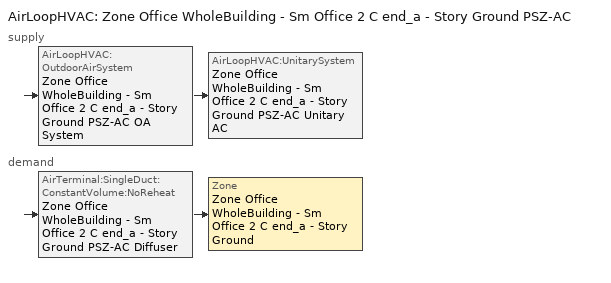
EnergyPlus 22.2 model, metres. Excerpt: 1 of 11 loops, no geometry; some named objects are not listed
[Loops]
AirLoopHVAC 'Zone Office WholeBuilding - Sm Office 2 C end_a - Story Ground PSZ-AC'
 supply: AirLoopHVAC:OutdoorAirSystem 'Zone Office WholeBuilding - Sm Office 2 C end_a - Story Ground PSZ-AC OA System' > AirLoopHVAC:UnitarySystem 'Zone Office WholeBuilding - Sm Office 2 C end_a - Story Ground PSZ-AC Unitary AC'
 demand: AirTerminal:SingleDuct:ConstantVolume:NoReheat 'Zone Office WholeBuilding - Sm Office 2 C end_a - Story Ground PSZ-AC Diffuser' > Zone 'Zone Office WholeBuilding - Sm Office 2 C end_a - Story Ground'
[ZoneControl:Thermostat]
Zone Office WholeBuilding - Sm Office 2 C end_a - Story Ground Thermostat: Zone or ZoneList=Zone Office WholeBuilding - Sm Office 2 C end_a - Story Ground; Control Type Schedule=Zone Office WholeBuilding - Sm Office 2 C end_a - Story Ground Thermostat Schedule; Control 1=Office WholeBuilding - Sm Office 2 - 90.1-2004 Thermostat 7; Temperature Difference Between Cutout And Setpoint {deltaC}=0
[ThermostatSetpoint:DualSetpoint]
Office WholeBuilding - Sm Office 2 - 90.1-2004 Thermostat 7: Heating Setpoint Temperature Schedule=OfficeSmall HTGSETP_SCH_NO_OPTIMUM; Cooling Setpoint Temperature Schedule=OfficeSmall CLGSETP_SCH_NO_OPTIMUM
[AirTerminal:SingleDuct:ConstantVolume:NoReheat]
Zone Office WholeBuilding - Sm Office 2 C end_a - Story Ground PSZ-AC Diffuser: Availability Schedule=Always On Discrete; Maximum Air Flow Rate {m3/s}=AutoSize
[Zone equipment]
Zone Office WholeBuilding - Sm Office 2 C end_a - Story Ground: Zone Office WholeBuilding - Sm Office 2 C end_a - Story Ground PSZ-AC Diffuser
[Sizing:Zone]
Zone Office WholeBuilding - Sm Office 2 C end_a - Story Ground: Zone Cooling Design Supply Air Temperature Input Method=SupplyAirTemperature; Zone Cooling Design Supply Air Temperature {C}=12.7778; Zone Cooling Design Supply Air Temperature Difference {deltaC}=11.11; Zone Heating Design Supply Air Temperature Input Method=SupplyAirTemperature; Zone Heating Design Supply Air Temperature {C}=50; Zone Heating Design Supply Air Temperature Difference {deltaC}=11.11; Zone Cooling Design Supply Air Humidity Ratio {kgWater/kgDryAir}=0.0085; Zone Heating Design Supply Air Humidity Ratio {kgWater/kgDryAir}=0.008; Design Specification Outdoor Air Object=Zone Office WholeBuilding - Sm Office 2 C end_a - Story Ground DSOA Space List; Cooling Design Air Flow Method=DesignDay; Cooling Design Air Flow Rate {m3/s}=0; Cooling Minimum Air Flow per Zone Floor Area {m3/s-m2}=0.000762; Cooling Minimum Air Flow {m3/s}=0; Cooling Minimum Air Flow Fraction=0; Heating Design Air Flow Method=DesignDay; Heating Design Air Flow Rate {m3/s}=0; Heating Maximum Air Flow per Zone Floor Area {m3/s-m2}=0.002032; Heating Maximum Air Flow {m3/s}=0.141576; Heating Maximum Air Flow Fraction=0.3; Account for Dedicated Outdoor Air System=No; Zone Load Sizing Method=Sensible Load Only No Latent Load; Zone Latent Cooling Design Supply Air Humidity Ratio Input Method=HumidityRatioDifference; Zone Cooling Design Supply Air Humidity Ratio Difference {kgWater/kgDryAir}=0.005; Zone Latent Heating Design Supply Air Humidity Ratio Input Method=HumidityRatioDifference; Zone Humidification Design Supply Air Humidity Ratio Difference {kgWater/kgDryAir}=0.005
[Controller:MechanicalVentilation]
Controller Mechanical Ventilation 8: Availability Schedule=Always On Discrete; Demand Controlled Ventilation=No; System Outdoor Air Method=ZoneSum; Zone or ZoneList Name 1=Zone Office WholeBuilding - Sm Office 2 C end_a - Story Ground; Design Specification Outdoor Air Object Name 1=Office WholeBuilding - Sm Office 2 Ventilation
[DesignSpecification:OutdoorAir]
Office WholeBuilding - Sm Office 2 Ventilation: Outdoor Air Method=Sum; Outdoor Air Flow per Person {m3/s-person}=0; Outdoor Air Flow per Zone Floor Area {m3/s-m2}=0.000508; Outdoor Air Flow per Zone {m3/s}=0; Outdoor Air Flow Air Changes per Hour {1/hr}=0
[DesignSpecification:OutdoorAir:SpaceList]
Zone Office WholeBuilding - Sm Office 2 C end_a - Story Ground DSOA Space List: Space Name 1=Office WholeBuilding - Sm Office 2 C end_a - Story Ground; Space Design Specification Outdoor Air Object Name 1=Office WholeBuilding - Sm Office 2 Ventilation
[AirLoopHVAC]
Zone Office WholeBuilding - Sm Office 2 C end_a - Story Ground PSZ-AC: Design Supply Air Flow Rate {m3/s}=AutoSize; Design Return Air Flow Fraction of Supply Air Flow=1
[Sizing:System]
Zone Office WholeBuilding - Sm Office 2 C end_a - Story Ground PSZ-AC: Type of Load to Size On=Sensible; Design Outdoor Air Flow Rate {m3/s}=Autosize; Central Heating Maximum System Air Flow Ratio=1; Preheat Design Temperature {C}=7.22222; Preheat Design Humidity Ratio {kgWater/kgDryAir}=0.008; Precool Design Temperature {C}=12.7778; Precool Design Humidity Ratio {kgWater/kgDryAir}=0.008; Central Cooling Design Supply Air Temperature {C}=12.7778; Central Heating Design Supply Air Temperature {C}=50; Type of Zone Sum to Use=Coincident; 100% Outdoor Air in Cooling=No; 100% Outdoor Air in Heating=No; Central Cooling Design Supply Air Humidity Ratio {kgWater/kgDryAir}=0.0085; Central Heating Design Supply Air Humidity Ratio {kgWater/kgDryAir}=0.008; Cooling Supply Air Flow Rate Method=DesignDay; Cooling Supply Air Flow Rate {m3/s}=0; Cooling Supply Air Flow Rate Per Floor Area {m3/s-m2}=0.00996765; Cooling Fraction of Autosized Cooling Supply Air Flow Rate=1; Cooling Supply Air Flow Rate Per Unit Cooling Capacity {m3/s-W}=3.94755e-05; Heating Supply Air Flow Rate Method=DesignDay; Heating Supply Air Flow Rate {m3/s}=0; Heating Supply Air Flow Rate Per Floor Area {m3/s-m2}=0.00996765; Heating Fraction of Autosized Heating Supply Air Flow Rate=1; Heating Fraction of Autosized Cooling Supply Air Flow Rate=1; Heating Supply Air Flow Rate Per Unit Heating Capacity {m3/s-W}=3.15882e-05; System Outdoor Air Method=ZoneSum; Zone Maximum Outdoor Air Fraction=1; Cooling Design Capacity Method=CoolingDesignCapacity; Cooling Design Capacity {W}=Autosize; Cooling Design Capacity Per Floor Area {W/m2}=234.7; Fraction of Autosized Cooling Design Capacity=1; Heating Design Capacity Method=HeatingDesignCapacity; Heating Design Capacity {W}=Autosize; Heating Design Capacity Per Floor Area {W/m2}=157; Fraction of Autosized Heating Design Capacity=1; Central Cooling Capacity Control Method=OnOff; Occupant Diversity=Autosize
[Controller:OutdoorAir]
Zone Office WholeBuilding - Sm Office 2 C end_a - Story Ground PSZ-AC OA System Controller: Minimum Outdoor Air Flow Rate {m3/s}=Autosize; Maximum Outdoor Air Flow Rate {m3/s}=Autosize; Economizer Control Type=NoEconomizer; Economizer Control Action Type=ModulateFlow; Economizer Maximum Limit Dry-Bulb Temperature {C}=28; Economizer Maximum Limit Enthalpy {J/kg}=64000; Lockout Type=LockoutWithCompressor; Minimum Limit Type=FixedMinimum; Minimum Outdoor Air Schedule=Always On Discrete; Maximum Fraction of Outdoor Air Schedule=ZoneOfficeWholeBuildingSmOffice2CendaStoryGroundPSZACmaxOASch; Mechanical Ventilation Controller=Controller Mechanical Ventilation 8; High Humidity Control=No; Control High Indoor Humidity Based on Outdoor Humidity Ratio=Yes; Heat Recovery Bypass Control Type=BypassWhenWithinEconomizerLimits
[SetpointManager:MixedAir]
Zone Office WholeBuilding - Sm Office 2 C end_a - Story Ground PSZ-AC Mixed Air Node OS Default SPM: Control Variable=Temperature; Setpoint Node or NodeList=Zone Office WholeBuilding - Sm Office 2 C end_a - Story Ground PSZ-AC Mixed Air Node
[AirLoopHVAC:UnitarySystem]
Zone Office WholeBuilding - Sm Office 2 C end_a - Story Ground PSZ-AC Unitary AC: Control Type=Load; Controlling Zone or Thermostat Location=Zone Office WholeBuilding - Sm Office 2 C end_a - Story Ground; Dehumidification Control Type=None; Availability Schedule=Outage Availability Schedule; Supply Fan=Zone Office WholeBuilding - Sm Office 2 C end_a - Story Ground PSZ-AC Fan; Fan Placement=DrawThrough; Supply Air Fan Operating Mode Schedule=Zone Office WholeBuilding - Sm Office 2 C end_a - Story Ground PSZ-AC Occ Sch; Heating Coil=Zone Office WholeBuilding - Sm Office 2 C end_a - Story Ground PSZ-AC Gas Htg Coil 15kBtu/hr 0.8 Thermal Eff; DX Heating Coil Sizing Ratio=1; Cooling Coil=Zone Office WholeBuilding - Sm Office 2 C end_a - Story Ground PSZ-AC 1spd DX AC Clg Coil 7kBtu/hr 9.7SEER; Use DOAS DX Cooling Coil=No; Minimum Supply Air Temperature {C}=2; Latent Load Control=SensibleOnlyLoadControl; Supplemental Heating Coil=Zone Office WholeBuilding - Sm Office 2 C end_a - Story Ground PSZ-AC No Heat; Cooling Supply Air Flow Rate {m3/s}=Autosize; Heating Supply Air Flow Rate {m3/s}=Autosize; No Load Supply Air Flow Rate {m3/s}=Autosize; Maximum Supply Air Temperature {C}=80; Maximum Outdoor Dry-Bulb Temperature for Supplemental Heater Operation {C}=21; Maximum Cycling Rate {cycles/hr}=2.5; Heat Pump Time Constant {s}=60; Fraction of On-Cycle Power Use=0.01; Heat Pump Fan Delay Time {s}=60; Ancillary On-Cycle Electric Power {W}=0; Ancillary Off-Cycle Electric Power {W}=0
[Fan:OnOff]
Zone Office WholeBuilding - Sm Office 2 C end_a - Story Ground PSZ-AC Fan: Availability Schedule=Always On Discrete; Fan Total Efficiency=0.53625; Pressure Rise {Pa}=622.722; Maximum Flow Rate {m3/s}=Autosize; Motor Efficiency=0.825; Motor In Airstream Fraction=1; Fan Power Ratio Function of Speed Ratio Curve=Fan On Off Power Curve 7; Fan Efficiency Ratio Function of Speed Ratio Curve=Fan On Off Efficiency Curve 7
[Coil:Heating:Fuel]
Zone Office WholeBuilding - Sm Office 2 C end_a - Story Ground PSZ-AC Gas Htg Coil 15kBtu/hr 0.8 Thermal Eff: Availability Schedule=Always On Discrete; Fuel Type=NaturalGas; Burner Efficiency=0.8; Nominal Capacity {W}=AutoSize; Parasitic Electric Load {W}=0; Parasitic Fuel Load {W}=0
[Coil:Cooling:DX:SingleSpeed]
Zone Office WholeBuilding - Sm Office 2 C end_a - Story Ground PSZ-AC 1spd DX AC Clg Coil 7kBtu/hr 9.7SEER: Availability Schedule=Always On Discrete; Gross Rated Total Cooling Capacity {W}=Autosize; Gross Rated Sensible Heat Ratio=Autosize; Gross Rated Cooling COP {W/W}=3.14722; Rated Air Flow Rate {m3/s}=Autosize; Rated Evaporator Fan Power Per Volume Flow Rate 2017 {W/(m3/s)}=773.3; Rated Evaporator Fan Power Per Volume Flow Rate 2023 {W/(m3/s)}=934.4; Total Cooling Capacity Function of Temperature Curve=CoilClgDXQRatio_fTwbToadbSI; Total Cooling Capacity Function of Flow Fraction Curve=CoilClgDXSnglQRatio_fCFMRatio; Energy Input Ratio Function of Temperature Curve=CoilClgDXEIRRatio_fTwbToadbSI; Energy Input Ratio Function of Flow Fraction Curve=CoilClgDXSnglEIRRatio_fCFMRatio; Part Load Fraction Correlation Curve=CoilClgDXEIRRatio_fQFrac; Minimum Outdoor Dry-Bulb Temperature for Compressor Operation {C}=-25; Nominal Time for Condensate Removal to Begin {s}=0; Ratio of Initial Moisture Evaporation Rate and Steady State Latent Capacity=0; Maximum Cycling Rate {cycles/hr}=0; Latent Capacity Time Constant {s}=0; Condenser Type=AirCooled; Evaporative Condenser Effectiveness=0.9; Evaporative Condenser Air Flow Rate {m3/s}=Autosize; Evaporative Condenser Pump Rated Power Consumption {W}=Autosize; Crankcase Heater Capacity {W}=0; Maximum Outdoor Dry-Bulb Temperature for Crankcase Heater Operation {C}=10; Basin Heater Capacity {W/K}=0; Basin Heater Setpoint Temperature {C}=2
[Coil:Heating:Electric]
Zone Office WholeBuilding - Sm Office 2 C end_a - Story Ground PSZ-AC No Heat: Availability Schedule=Always Off Discrete; Efficiency=1; Nominal Capacity {W}=0
[SetpointManager:SingleZone:Reheat]
Zone Office WholeBuilding - Sm Office 2 C end_a - Story Ground Setpoint Manager SZ Reheat: Control Variable=Temperature; Minimum Supply Air Temperature {C}=12.7778; Maximum Supply Air Temperature {C}=50; Control Zone=Zone Office WholeBuilding - Sm Office 2 C end_a - Story Ground; Setpoint Node or NodeList=Zone Office WholeBuilding - Sm Office 2 C end_a - Story Ground PSZ-AC Supply Outlet Node
[Schedule:Day:Interval]
OfficeSmall HTGSETP_SCH_NO_OPTIMUM Default; autogen OfficeSmall HTGSETP_SCH_NO_OPTIMUM 0_day_sch: Average, 06:00, 18.3368, 19:00, 18.3368, 24:00, 18.3368
Schedule Day 32: No, 01:00, 3.0562, 02:00, 6.11233, 03:00, 9.16845, 04:00, 12.2246, 05:00, 15.2807, 06:00, 0, 07:00, 0, 08:00, 0, 09:00, 0, 10:00, 18.3368, 11:00, 18.3368, 12:00, 18.3368, 13:00, 18.3368, 14:00, 18.3368, 15:00, 18.3368, 16:00, 18.3368, 17:00, 18.3368, 18:00, 18.3368, 19:00, 18.3368, 20:00, 18.3368, 21:00, 18.3368, 22:00, 18.3368, 23:00, 18.3368, 24:00, 18.3368
OfficeSmall HTGSETP_SCH_NO_OPTIMUM Summer Design Day: No, 24:00, 15.56
OfficeSmall HTGSETP_SCH_NO_OPTIMUM Winter Design Day: No, 24:00, 21.11
OfficeSmall CLGSETP_SCH_NO_OPTIMUM Default: Average, 04:30, 67.0076, 24:00, 67.8835
Schedule Day 18: No, 01:00, 14.8909, 02:00, 29.7814, 03:00, 44.6719, 04:00, 59.5624, 05:00, 67.0301, 06:00, 0, 07:00, 0, 08:00, 0, 09:00, 0, 10:00, 67.2546, 11:00, 67.2996, 12:00, 67.3445, 13:00, 67.3894, 14:00, 67.4343, 15:00, 67.4792, 16:00, 67.5242, 17:00, 67.5691, 18:00, 67.614, 19:00, 67.6589, 20:00, 67.7038, 21:00, 67.7487, 22:00, 67.7937, 23:00, 67.8386, 24:00, 67.8835
OfficeSmall CLGSETP_SCH_NO_OPTIMUM Summer Design Day: No, 24:00, 23.89
OfficeSmall CLGSETP_SCH_NO_OPTIMUM Winter Design Day: No, 24:00, 29.44
Schedule Day 2: No, 01:00, 1, 02:00, 1, 03:00, 1, 04:00, 1, 05:00, 1, 06:00, 0, 07:00, 0, 08:00, 0, 09:00, 0, 10:00, 1, 11:00, 1, 12:00, 1, 13:00, 1, 14:00, 1, 15:00, 1, 16:00, 1, 17:00, 1, 18:00, 1, 19:00, 1, 20:00, 1, 21:00, 1, 22:00, 1, 23:00, 1, 24:00, 1
Schedule Day 22: No, 01:00, 0.7, 02:00, 0.7, 03:00, 0.7, 04:00, 0.7, 05:00, 0.7, 06:00, 0, 07:00, 0, 08:00, 0, 09:00, 0, 10:00, 0.7, 11:00, 0.7, 12:00, 0.7, 13:00, 0.7, 14:00, 0.7, 15:00, 0.7, 16:00, 0.7, 17:00, 0.7, 18:00, 0.7, 19:00, 0.7, 20:00, 0.7, 21:00, 0.7, 22:00, 0.7, 23:00, 0.7, 24:00, 0.7
Zone Office WholeBuilding - Sm Office 2 C end_a - Story Ground PSZ-AC Occ Sch Default; Zone Office WholeBuilding - Sm Office 2 C end_a - Story Ground PSZ-AC Occ Sch Summer Design Day; Zone Office WholeBuilding - Sm Office 2 C end_a - Story Ground PSZ-AC Occ Sch Sunday; Zone Office WholeBuilding - Sm Office 2 C end_a - Story Ground PSZ-AC Occ Sch Winter Design Day: No, 24:00, 1
ZoneOfficeWholeBuildingSmOffice2CendaStoryGroundPSZACmaxOASchDefault: No, 24:00, 0.7
[Schedule:Week:Daily]
OfficeSmall HTGSETP_SCH_NO_OPTIMUM Week Rule - Jan1-Jan7; OfficeSmall HTGSETP_SCH_NO_OPTIMUM Week Rule - Jan15-Mar4: OfficeSmall HTGSETP_SCH_NO_OPTIMUM Default, autogen OfficeSmall HTGSETP_SCH_NO_OPTIMUM 0_day_sch, OfficeSmall HTGSETP_SCH_NO_OPTIMUM Default, OfficeSmall HTGSETP_SCH_NO_OPTIMUM Default, OfficeSmall HTGSETP_SCH_NO_OPTIMUM Default, OfficeSmall HTGSETP_SCH_NO_OPTIMUM Default, OfficeSmall HTGSETP_SCH_NO_OPTIMUM Default, OfficeSmall HTGSETP_SCH_NO_OPTIMUM Default, OfficeSmall HTGSETP_SCH_NO_OPTIMUM Summer Design Day, OfficeSmall HTGSETP_SCH_NO_OPTIMUM Winter Design Day, OfficeSmall HTGSETP_SCH_NO_OPTIMUM Default, OfficeSmall HTGSETP_SCH_NO_OPTIMUM Default
OfficeSmall HTGSETP_SCH_NO_OPTIMUM Week Rule - Jan8-Jan14: OfficeSmall HTGSETP_SCH_NO_OPTIMUM Default, Schedule Day 32, OfficeSmall HTGSETP_SCH_NO_OPTIMUM Default, OfficeSmall HTGSETP_SCH_NO_OPTIMUM Default, OfficeSmall HTGSETP_SCH_NO_OPTIMUM Default, OfficeSmall HTGSETP_SCH_NO_OPTIMUM Default, OfficeSmall HTGSETP_SCH_NO_OPTIMUM Default, OfficeSmall HTGSETP_SCH_NO_OPTIMUM Default, OfficeSmall HTGSETP_SCH_NO_OPTIMUM Summer Design Day, OfficeSmall HTGSETP_SCH_NO_OPTIMUM Winter Design Day, OfficeSmall HTGSETP_SCH_NO_OPTIMUM Default, OfficeSmall HTGSETP_SCH_NO_OPTIMUM Default
OfficeSmall HTGSETP_SCH_NO_OPTIMUM Week Rule - Mar5-Dec31: autogen OfficeSmall HTGSETP_SCH_NO_OPTIMUM 0_day_sch, OfficeSmall HTGSETP_SCH_NO_OPTIMUM Default, OfficeSmall HTGSETP_SCH_NO_OPTIMUM Default, OfficeSmall HTGSETP_SCH_NO_OPTIMUM Default, OfficeSmall HTGSETP_SCH_NO_OPTIMUM Default, OfficeSmall HTGSETP_SCH_NO_OPTIMUM Default, OfficeSmall HTGSETP_SCH_NO_OPTIMUM Default, OfficeSmall HTGSETP_SCH_NO_OPTIMUM Default, OfficeSmall HTGSETP_SCH_NO_OPTIMUM Summer Design Day, OfficeSmall HTGSETP_SCH_NO_OPTIMUM Winter Design Day, OfficeSmall HTGSETP_SCH_NO_OPTIMUM Default, OfficeSmall HTGSETP_SCH_NO_OPTIMUM Default
OfficeSmall CLGSETP_SCH_NO_OPTIMUM Week Rule - Jan1-Jan7; OfficeSmall CLGSETP_SCH_NO_OPTIMUM Week Rule - Jan15-Dec31: OfficeSmall CLGSETP_SCH_NO_OPTIMUM Default, OfficeSmall CLGSETP_SCH_NO_OPTIMUM Default, OfficeSmall CLGSETP_SCH_NO_OPTIMUM Default, OfficeSmall CLGSETP_SCH_NO_OPTIMUM Default, OfficeSmall CLGSETP_SCH_NO_OPTIMUM Default, OfficeSmall CLGSETP_SCH_NO_OPTIMUM Default, OfficeSmall CLGSETP_SCH_NO_OPTIMUM Default, OfficeSmall CLGSETP_SCH_NO_OPTIMUM Default, OfficeSmall CLGSETP_SCH_NO_OPTIMUM Summer Design Day, OfficeSmall CLGSETP_SCH_NO_OPTIMUM Winter Design Day, OfficeSmall CLGSETP_SCH_NO_OPTIMUM Default, OfficeSmall CLGSETP_SCH_NO_OPTIMUM Default
OfficeSmall CLGSETP_SCH_NO_OPTIMUM Week Rule - Jan8-Jan14: OfficeSmall CLGSETP_SCH_NO_OPTIMUM Default, Schedule Day 18, OfficeSmall CLGSETP_SCH_NO_OPTIMUM Default, OfficeSmall CLGSETP_SCH_NO_OPTIMUM Default, OfficeSmall CLGSETP_SCH_NO_OPTIMUM Default, OfficeSmall CLGSETP_SCH_NO_OPTIMUM Default, OfficeSmall CLGSETP_SCH_NO_OPTIMUM Default, OfficeSmall CLGSETP_SCH_NO_OPTIMUM Default, OfficeSmall CLGSETP_SCH_NO_OPTIMUM Summer Design Day, OfficeSmall CLGSETP_SCH_NO_OPTIMUM Winter Design Day, OfficeSmall CLGSETP_SCH_NO_OPTIMUM Default, OfficeSmall CLGSETP_SCH_NO_OPTIMUM Default
Zone Office WholeBuilding - Sm Office 2 C end_a - Story Ground PSZ-AC Occ Sch Week Rule - Jan1-Jan7; Zone Office WholeBuilding - Sm Office 2 C end_a - Story Ground PSZ-AC Occ Sch Week Rule - Jan15-Dec31: Zone Office WholeBuilding - Sm Office 2 C end_a - Story Ground PSZ-AC Occ Sch Sunday, Zone Office WholeBuilding - Sm Office 2 C end_a - Story Ground PSZ-AC Occ Sch Sunday, Zone Office WholeBuilding - Sm Office 2 C end_a - Story Ground PSZ-AC Occ Sch Sunday, Zone Office WholeBuilding - Sm Office 2 C end_a - Story Ground PSZ-AC Occ Sch Sunday, Zone Office WholeBuilding - Sm Office 2 C end_a - Story Ground PSZ-AC Occ Sch Default, Zone Office WholeBuilding - Sm Office 2 C end_a - Story Ground PSZ-AC Occ Sch Sunday, Zone Office WholeBuilding - Sm Office 2 C end_a - Story Ground PSZ-AC Occ Sch Sunday, Zone Office WholeBuilding - Sm Office 2 C end_a - Story Ground PSZ-AC Occ Sch Default, Zone Office WholeBuilding - Sm Office 2 C end_a - Story Ground PSZ-AC Occ Sch Summer Design Day, Zone Office WholeBuilding - Sm Office 2 C end_a - Story Ground PSZ-AC Occ Sch Winter Design Day, Zone Office WholeBuilding - Sm Office 2 C end_a - Story Ground PSZ-AC Occ Sch Default, Zone Office WholeBuilding - Sm Office 2 C end_a - Story Ground PSZ-AC Occ Sch Default
Zone Office WholeBuilding - Sm Office 2 C end_a - Story Ground PSZ-AC Occ Sch Week Rule - Jan8-Jan14: Zone Office WholeBuilding - Sm Office 2 C end_a - Story Ground PSZ-AC Occ Sch Sunday, Schedule Day 2, Zone Office WholeBuilding - Sm Office 2 C end_a - Story Ground PSZ-AC Occ Sch Sunday, Zone Office WholeBuilding - Sm Office 2 C end_a - Story Ground PSZ-AC Occ Sch Sunday, Zone Office WholeBuilding - Sm Office 2 C end_a - Story Ground PSZ-AC Occ Sch Default, Zone Office WholeBuilding - Sm Office 2 C end_a - Story Ground PSZ-AC Occ Sch Sunday, Zone Office WholeBuilding - Sm Office 2 C end_a - Story Ground PSZ-AC Occ Sch Sunday, Zone Office WholeBuilding - Sm Office 2 C end_a - Story Ground PSZ-AC Occ Sch Default, Zone Office WholeBuilding - Sm Office 2 C end_a - Story Ground PSZ-AC Occ Sch Summer Design Day, Zone Office WholeBuilding - Sm Office 2 C end_a - Story Ground PSZ-AC Occ Sch Winter Design Day, Zone Office WholeBuilding - Sm Office 2 C end_a - Story Ground PSZ-AC Occ Sch Default, Zone Office WholeBuilding - Sm Office 2 C end_a - Story Ground PSZ-AC Occ Sch Default
ZoneOfficeWholeBuildingSmOffice2CendaStoryGroundPSZACmaxOASch Week Rule - Jan1-Jan7; ZoneOfficeWholeBuildingSmOffice2CendaStoryGroundPSZACmaxOASch Week Rule - Jan15-Dec31: ZoneOfficeWholeBuildingSmOffice2CendaStoryGroundPSZACmaxOASchDefault, ZoneOfficeWholeBuildingSmOffice2CendaStoryGroundPSZACmaxOASchDefault, ZoneOfficeWholeBuildingSmOffice2CendaStoryGroundPSZACmaxOASchDefault, ZoneOfficeWholeBuildingSmOffice2CendaStoryGroundPSZACmaxOASchDefault, ZoneOfficeWholeBuildingSmOffice2CendaStoryGroundPSZACmaxOASchDefault, ZoneOfficeWholeBuildingSmOffice2CendaStoryGroundPSZACmaxOASchDefault, ZoneOfficeWholeBuildingSmOffice2CendaStoryGroundPSZACmaxOASchDefault, ZoneOfficeWholeBuildingSmOffice2CendaStoryGroundPSZACmaxOASchDefault, ZoneOfficeWholeBuildingSmOffice2CendaStoryGroundPSZACmaxOASchDefault, ZoneOfficeWholeBuildingSmOffice2CendaStoryGroundPSZACmaxOASchDefault, ZoneOfficeWholeBuildingSmOffice2CendaStoryGroundPSZACmaxOASchDefault, ZoneOfficeWholeBuildingSmOffice2CendaStoryGroundPSZACmaxOASchDefault
ZoneOfficeWholeBuildingSmOffice2CendaStoryGroundPSZACmaxOASch Week Rule - Jan8-Jan14: ZoneOfficeWholeBuildingSmOffice2CendaStoryGroundPSZACmaxOASchDefault, Schedule Day 22, ZoneOfficeWholeBuildingSmOffice2CendaStoryGroundPSZACmaxOASchDefault, ZoneOfficeWholeBuildingSmOffice2CendaStoryGroundPSZACmaxOASchDefault, ZoneOfficeWholeBuildingSmOffice2CendaStoryGroundPSZACmaxOASchDefault, ZoneOfficeWholeBuildingSmOffice2CendaStoryGroundPSZACmaxOASchDefault, ZoneOfficeWholeBuildingSmOffice2CendaStoryGroundPSZACmaxOASchDefault, ZoneOfficeWholeBuildingSmOffice2CendaStoryGroundPSZACmaxOASchDefault, ZoneOfficeWholeBuildingSmOffice2CendaStoryGroundPSZACmaxOASchDefault, ZoneOfficeWholeBuildingSmOffice2CendaStoryGroundPSZACmaxOASchDefault, ZoneOfficeWholeBuildingSmOffice2CendaStoryGroundPSZACmaxOASchDefault, ZoneOfficeWholeBuildingSmOffice2CendaStoryGroundPSZACmaxOASchDefault
[Schedule:Year]
OfficeSmall HTGSETP_SCH_NO_OPTIMUM: OfficeSmall HTGSETP_SCH_NO_OPTIMUM Week Rule - Jan1-Jan7, 1, 1, 1, 7, OfficeSmall HTGSETP_SCH_NO_OPTIMUM Week Rule - Jan8-Jan14, 1, 8, 1, 14, OfficeSmall HTGSETP_SCH_NO_OPTIMUM Week Rule - Jan15-Mar4, 1, 15, 3, 4, OfficeSmall HTGSETP_SCH_NO_OPTIMUM Week Rule - Mar5-Dec31, 3, 5, 12, 31
OfficeSmall CLGSETP_SCH_NO_OPTIMUM: OfficeSmall CLGSETP_SCH_NO_OPTIMUM Week Rule - Jan1-Jan7, 1, 1, 1, 7, OfficeSmall CLGSETP_SCH_NO_OPTIMUM Week Rule - Jan8-Jan14, 1, 8, 1, 14, OfficeSmall CLGSETP_SCH_NO_OPTIMUM Week Rule - Jan15-Dec31, 1, 15, 12, 31
Zone Office WholeBuilding - Sm Office 2 C end_a - Story Ground PSZ-AC Occ Sch: Zone Office WholeBuilding - Sm Office 2 C end_a - Story Ground PSZ-AC Occ Sch Week Rule - Jan1-Jan7, 1, 1, 1, 7, Zone Office WholeBuilding - Sm Office 2 C end_a - Story Ground PSZ-AC Occ Sch Week Rule - Jan8-Jan14, 1, 8, 1, 14, Zone Office WholeBuilding - Sm Office 2 C end_a - Story Ground PSZ-AC Occ Sch Week Rule - Jan15-Dec31, 1, 15, 12, 31
ZoneOfficeWholeBuildingSmOffice2CendaStoryGroundPSZACmaxOASch: ZoneOfficeWholeBuildingSmOffice2CendaStoryGroundPSZACmaxOASch Week Rule - Jan1-Jan7, 1, 1, 1, 7, ZoneOfficeWholeBuildingSmOffice2CendaStoryGroundPSZACmaxOASch Week Rule - Jan8-Jan14, 1, 8, 1, 14, ZoneOfficeWholeBuildingSmOffice2CendaStoryGroundPSZACmaxOASch Week Rule - Jan15-Dec31, 1, 15, 12, 31
[Schedule:Compact]
Zone Office WholeBuilding - Sm Office 2 C end_a - Story Ground Thermostat Schedule: Through: 12/31, For: AllDays, Until: 24:00, 4
Outage Availability Schedule: Through: 01/01, For: AllDays, Until: 24:00, 1, Through: 01/02, For: AllDays, Until: 24:00, 1, Through: 01/03, For: AllDays, Until: 24:00, 1, Through: 01/04, For: AllDays, Until: 24:00, 1, Through: 01/05, For: AllDays, Until: 24:00, 1, Through: 01/06, For: AllDays, Until: 24:00, 1, Through: 01/07, For: AllDays, Until: 24:00, 1, Through: 01/08, For: AllDays, Until: 24:00, 1, Through: 01/09, For: AllDays, Until: 05:00, 1, Until: 10:00, 0, Until: 24:00, 1, Through: 01/10, For: AllDays, Until: 24:00, 1, Through: 01/11, For: AllDays, Until: 24:00, 1, Through: 01/12, For: AllDays, Until: 24:00, 1, Through: 01/13, For: AllDays, Until: 24:00, 1, Through: 01/14, For: AllDays, Until: 24:00, 1, Through: 01/15, For: AllDays, Until: 24:00, 1, Through: 01/16, For: AllDays, Until: 24:00, 1, Through: 01/17, For: AllDays, Until: 24:00, 1, Through: 01/18, For: AllDays, Until: 24:00, 1, Through: 01/19, For: AllDays, Until: 24:00, 1, Through: 01/20, For: AllDays, Until: 24:00, 1, Through: 01/21, For: AllDays, Until: 24:00, 1, Through: 01/22, For: AllDays, Until: 24:00, 1, Through: 01/23, For: AllDays, Until: 24:00, 1, Through: 01/24, For: AllDays, Until: 24:00, 1, Through: 01/25, For: AllDays, Until: 24:00, 1, Through: 01/26, For: AllDays, Until: 24:00, 1, Through: 01/27, For: AllDays, Until: 24:00, 1, Through: 01/28, For: AllDays, Until: 24:00, 1, Through: 01/29, For: AllDays, Until: 24:00, 1, Through: 01/30, For: AllDays, Until: 24:00, 1, Through: 01/31, For: AllDays, Until: 24:00, 1, Through: 02/01, For: AllDays, Until: 24:00, 1, Through: 02/02, For: AllDays, Until: 24:00, 1, Through: 02/03, For: AllDays, Until: 24:00, 1, Through: 02/04, For: AllDays, Until: 24:00, 1, Through: 02/05, For: AllDays, Until: 24:00, 1, Through: 02/06, For: AllDays, Until: 24:00, 1, Through: 02/07, For: AllDays, Until: 24:00, 1, Through: 02/08, For: AllDays, Until: 24:00, 1, Through: 02/09, For: AllDays, Until: 24:00, 1, Through: 02/10, For: AllDays, Until: 24:00, 1, Through: 02/11, For: AllDays, Until: 24:00, 1, Through: 02/12, For: AllDays, Until: 24:00, 1, Through: 02/13, For: AllDays, Until: 24:00, 1, Through: 02/14, For: AllDays, Until: 24:00, 1, Through: 02/15, For: AllDays, Until: 24:00, 1, Through: 02/16, For: AllDays, Until: 24:00, 1, Through: 02/17, For: AllDays, Until: 24:00, 1, Through: 02/18, For: AllDays, Until: 24:00, 1, Through: 02/19, For: AllDays, Until: 24:00, 1, Through: 02/20, For: AllDays, Until: 24:00, 1, Through: 02/21, For: AllDays, Until: 24:00, 1, Through: 02/22, For: AllDays, Until: 24:00, 1, Through: 02/23, For: AllDays, Until: 24:00, 1, Through: 02/24, For: AllDays, Until: 24:00, 1, Through: 02/25, For: AllDays, Until: 24:00, 1, Through: 02/26, For: AllDays, Until: 24:00, 1, Through: 02/27, For: AllDays, Until: 24:00, 1, Through: 02/28, For: AllDays, Until: 24:00, 1, Through: 03/01, For: AllDays, Until: 24:00, 1, Through: 03/02, For: AllDays, Until: 24:00, 1, Through: 03/03, For: AllDays, Until: 24:00, 1, Through: 03/04, For: AllDays, Until: 24:00, 1, Through: 03/05, For: AllDays, Until: 24:00, 1, Through: 03/06, For: AllDays, Until: 24:00, 1, Through: 03/07, For: AllDays, Until: 24:00, 1, Through: 03/08, For: AllDays, Until: 24:00, 1, Through: 03/09, For: AllDays, Until: 24:00, 1, Through: 03/10, For: AllDays, Until: 24:00, 1, Through: 03/11, For: AllDays, Until: 24:00, 1, Through: 03/12, For: AllDays, Until: 24:00, 1, Through: 03/13, For: AllDays, Until: 24:00, 1, Through: 03/14, For: AllDays, Until: 24:00, 1, Through: 03/15, For: AllDays, Until: 24:00, 1, Through: 03/16, For: AllDays, Until: 24:00, 1, Through: 03/17, For: AllDays, Until: 24:00, 1, Through: 03/18, For: AllDays, Until: 24:00, 1, Through: 03/19, For: AllDays, Until: 24:00, 1, Through: 03/20, For: AllDays, Until: 24:00, 1, Through: 03/21, For: AllDays, Until: 24:00, 1, Through: 03/22, For: AllDays, Until: 24:00, 1, Through: 03/23, For: AllDays, Until: 24:00, 1, Through: 03/24, For: AllDays, Until: 24:00, 1, Through: 03/25, For: AllDays, Until: 24:00, 1, Through: 03/26, For: AllDays, Until: 24:00, 1, Through: 03/27, For: AllDays, Until: 24:00, 1, Through: 03/28, For: AllDays, Until: 24:00, 1, Through: 03/29, For: AllDays, Until: 24:00, 1, Through: 03/30, For: AllDays, Until: 24:00, 1, Through: 03/31, For: AllDays, Until: 24:00, 1, Through: 04/01, For: AllDays, Until: 24:00, 1, Through: 04/02, For: AllDays, Until: 24:00, 1, Through: 04/03, For: AllDays, Until: 24:00, 1, Through: 04/04, For: AllDays, Until: 24:00, 1, Through: 04/05, For: AllDays, Until: 24:00, 1, Through: 04/06, For: AllDays, Until: 24:00, 1, Through: 04/07, For: AllDays, Until: 24:00, 1, Through: 04/08, For: AllDays, Until: 24:00, 1, Through: 04/09, For: AllDays, Until: 24:00, 1, Through: 04/10, For: AllDays, Until: 24:00, 1, Through: 04/11, For: AllDays, Until: 24:00, 1, Through: 04/12, For: AllDays, Until: 24:00, 1, Through: 04/13, For: AllDays, Until: 24:00, 1, Through: 04/14, For: AllDays, Until: 24:00, 1, Through: 04/15, For: AllDays, Until: 24:00, 1, Through: 04/16, For: AllDays, Until: 24:00, 1, Through: 04/17, For: AllDays, Until: 24:00, 1, Through: 04/18, For: AllDays, Until: 24:00, 1, Through: 04/19, For: AllDays, Until: 24:00, 1, Through: 04/20, For: AllDays, Until: 24:00, 1, Through: 04/21, For: AllDays, Until: 24:00, 1, Through: 04/22, For: AllDays, Until: 24:00, 1, Through: 04/23, For: AllDays, Until: 24:00, 1, Through: 04/24, For: AllDays, Until: 24:00, 1, Through: 04/25, For: AllDays, Until: 24:00, 1, Through: 04/26, For: AllDays, Until: 24:00, 1, Through: 04/27, For: AllDays, Until: 24:00, 1, Through: 04/28, For: AllDays, Until: 24:00, 1, Through: 04/29, For: AllDays, Until: 24:00, 1, Through: 04/30, For: AllDays, Until: 24:00, 1, Through: 05/01, For: AllDays, Until: 24:00, 1, Through: 05/02, For: AllDays, Until: 24:00, 1, Through: 05/03, For: AllDays, Until: 24:00, 1, Through: 05/04, For: AllDays, Until: 24:00, 1, Through: 05/05, For: AllDays, Until: 24:00, 1, Through: 05/06, For: AllDays, Until: 24:00, 1, Through: 05/07, For: AllDays, Until: 24:00, 1, Through: 05/08, For: AllDays, Until: 24:00, 1, Through: 05/09, For: AllDays, Until: 24:00, 1, Through: 05/10, For: AllDays, Until: 24:00, 1, Through: 05/11, For: AllDays, Until: 24:00, 1, Through: 05/12, For: AllDays, Until: 24:00, 1, Through: 05/13, For: AllDays, Until: 24:00, 1, Through: 05/14, For: AllDays, Until: 24:00, 1, Through: 05/15, For: AllDays, Until: 24:00, 1, Through: 05/16, For: AllDays, Until: 24:00, 1, Through: 05/17, For: AllDays, Until: 24:00, 1, Through: 05/18, For: AllDays, Until: 24:00, 1, Through: 05/19, For: AllDays, Until: 24:00, 1, Through: 05/20, For: AllDays, Until: 24:00, 1, Through: 05/21, For: AllDays, Until: 24:00, 1, Through: 05/22, For: AllDays, Until: 24:00, 1, Through: 05/23, For: AllDays, Until: 24:00, 1, Through: 05/24, For: AllDays, Until: 24:00, 1, Through: 05/25, For: AllDays, Until: 24:00, 1, Through: 05/26, For: AllDays, Until: 24:00, 1, Through: 05/27, For: AllDays, Until: 24:00, 1, Through: 05/28, For: AllDays, Until: 24:00, 1, Through: 05/29, For: AllDays, Until: 24:00, 1, Through: 05/30, For: AllDays, Until: 24:00, 1, Through: 05/31, For: AllDays, Until: 24:00, 1, Through: 06/01, For: AllDays, Until: 24:00, 1, Through: 06/02, For: AllDays, Until: 24:00, 1, Through: 06/03, For: AllDays, Until: 24:00, 1, Through: 06/04, For: AllDays, Until: 24:00, 1, Through: 06/05, For: AllDays, Until: 24:00, 1, Through: 06/06, For: AllDays, Until: 24:00, 1, Through: 06/07, For: AllDays, Until: 24:00, 1, Through: 06/08, For: AllDays, Until: 24:00, 1, Through: 06/09, For: AllDays, Until: 24:00, 1, Through: 06/10, For: AllDays, Until: 24:00, 1, Through: 06/11, For: AllDays, Until: 24:00, 1, Through: 06/12, For: AllDays, Until: 24:00, 1, Through: 06/13, For: AllDays, Until: 24:00, 1, Through: 06/14, For: AllDays, Until: 24:00, 1, Through: 06/15, For: AllDays, Until: 24:00, 1, Through: 06/16, For: AllDays, Until: 24:00, 1, Through: 06/17, For: AllDays, Until: 24:00, 1, Through: 06/18, For: AllDays, Until: 24:00, 1, Through: 06/19, For: AllDays, Until: 24:00, 1, Through: 06/20, For: AllDays, Until: 24:00, 1, Through: 06/21, For: AllDays, Until: 24:00, 1, Through: 06/22, For: AllDays, Until: 24:00, 1, Through: 06/23, For: AllDays, Until: 24:00, 1, Through: 06/24, For: AllDays, Until: 24:00, 1, Through: 06/25, For: AllDays, Until: 24:00, 1, Through: 06/26, For: AllDays, Until: 24:00, 1, Through: 06/27, For: AllDays, Until: 24:00, 1, Through: 06/28, For: AllDays, Until: 24:00, 1, Through: 06/29, For: AllDays, Until: 24:00, 1, Through: 06/30, For: AllDays, Until: 24:00, 1, Through: 07/01, For: AllDays, Until: 24:00, 1, Through: 07/02, For: AllDays, Until: 24:00, 1, Through: 07/03, For: AllDays, Until: 24:00, 1, Through: 07/04, For: AllDays, Until: 24:00, 1, Through: 07/05, For: AllDays, Until: 24:00, 1, Through: 07/06, For: AllDays, Until: 24:00, 1, Through: 07/07, For: AllDays, Until: 24:00, 1, Through: 07/08, For: AllDays, Until: 24:00, 1, Through: 07/09, For: AllDays, Until: 24:00, 1, Through: 07/10, For: AllDays, Until: 24:00, 1, Through: 07/11, For: AllDays, Until: 24:00, 1, Through: 07/12, For: AllDays, Until: 24:00, 1, Through: 07/13, For: AllDays, Until: 24:00, 1, Through: 07/14, For: AllDays, Until: 24:00, 1, Through: 07/15, For: AllDays, Until: 24:00, 1, Through: 07/16, For: AllDays, Until: 24:00, 1, Through: 07/17, For: AllDays, Until: 24:00, 1, Through: 07/18, For: AllDays, Until: 24:00, 1, Through: 07/19, For: AllDays, Until: 24:00, 1, Through: 07/20, For: AllDays, Until: 24:00, 1, Through: 07/21, For: AllDays, Until: 24:00, 1, Through: 07/22, For: AllDays, Until: 24:00, 1, Through: 07/23, For: AllDays, Until: 24:00, 1, Through: 07/24, For: AllDays, Until: 24:00, 1, Through: 07/25, For: AllDays, Until: 24:00, 1, Through: 07/26, For: AllDays, Until: 24:00, 1, Through: 07/27, For: AllDays, Until: 24:00, 1, Through: 07/28, For: AllDays, Until: 24:00, 1, Through: 07/29, For: AllDays, Until: 24:00, 1, Through: 07/30, For: AllDays, Until: 24:00, 1, Through: 07/31, For: AllDays, Until: 24:00, 1, Through: 08/01, For: AllDays, Until: 24:00, 1, Through: 08/02, For: AllDays, Until: 24:00, 1, Through: 08/03, For: AllDays, Until: 24:00, 1, Through: 08/04, For: AllDays, Until: 24:00, 1, Through: 08/05, For: AllDays, Until: 24:00, 1, Through: 08/06, For: AllDays, Until: 24:00, 1, Through: 08/07, For: AllDays, Until: 24:00, 1, Through: 08/08, For: AllDays, Until: 24:00, 1, Through: 08/09, For: AllDays, Until: 24:00, 1, Through: 08/10, For: AllDays, Until: 24:00, 1, Through: 08/11, For: AllDays, Until: 24:00, 1, Through: 08/12, For: AllDays, Until: 24:00, 1, Through: 08/13, For: AllDays, Until: 24:00, 1, Through: 08/14, For: AllDays, Until: 24:00, 1, Through: 08/15, For: AllDays, Until: 24:00, 1, Through: 08/16, For: AllDays, Until: 24:00, 1, Through: 08/17, For: AllDays, Until: 24:00, 1, Through: 08/18, For: AllDays, Until: 24:00, 1, Through: 08/19, For: AllDays, Until: 24:00, 1, Through: 08/20, For: AllDays, Until: 24:00, 1, Through: 08/21, For: AllDays, Until: 24:00, 1, Through: 08/22, For: AllDays, Until: 24:00, 1, Through: 08/23, For: AllDays, Until: 24:00, 1, Through: 08/24, For: AllDays, Until: 24:00, 1, Through: 08/25, For: AllDays, Until: 24:00, 1, Through: 08/26, For: AllDays, Until: 24:00, 1, Through: 08/27, For: AllDays, Until: 24:00, 1, Through: 08/28, For: AllDays, Until: 24:00, 1, Through: 08/29, For: AllDays, Until: 24:00, 1, Through: 08/30, For: AllDays, Until: 24:00, 1, Through: 08/31, For: AllDays, Until: 24:00, 1, Through: 09/01, For: AllDays, Until: 24:00, 1, Through: 09/02, For: AllDays, Until: 24:00, 1, Through: 09/03, For: AllDays, Until: 24:00, 1, Through: 09/04, For: AllDays, Until: 24:00, 1, Through: 09/05, For: AllDays, Until: 24:00, 1, Through: 09/06, For: AllDays, Until: 24:00, 1, Through: 09/07, For: AllDays, Until: 24:00, 1, Through: 09/08, For: AllDays, Until: 24:00, 1, Through: 09/09, For: AllDays, Until: 24:00, 1, Through: 09/10, For: AllDays, Until: 24:00, 1, Through: 09/11, For: AllDays, Until: 24:00, 1, Through: 09/12, For: AllDays, Until: 24:00, 1, Through: 09/13, For: AllDays, Until: 24:00, 1, Through: 09/14, For: AllDays, Until: 24:00, 1, Through: 09/15, For: AllDays, Until: 24:00, 1, Through: 09/16, For: AllDays, Until: 24:00, 1, Through: 09/17, For: AllDays, Until: 24:00, 1, Through: 09/18, For: AllDays, Until: 24:00, 1, Through: 09/19, For: AllDays, Until: 24:00, 1, Through: 09/20, For: AllDays, Until: 24:00, 1, Through: 09/21, For: AllDays, Until: 24:00, 1, Through: 09/22, For: AllDays, Until: 24:00, 1, Through: 09/23, For: AllDays, Until: 24:00, 1, Through: 09/24, For: AllDays, Until: 24:00, 1, Through: 09/25, For: AllDays, Until: 24:00, 1, Through: 09/26, For: AllDays, Until: 24:00, 1, Through: 09/27, For: AllDays, Until: 24:00, 1, Through: 09/28, For: AllDays, Until: 24:00, 1, Through: 09/29, For: AllDays, Until: 24:00, 1, Through: 09/30, For: AllDays, Until: 24:00, 1, Through: 10/01, For: AllDays, Until: 24:00, 1, Through: 10/02, For: AllDays, Until: 24:00, 1, Through: 10/03, For: AllDays, Until: 24:00, 1, Through: 10/04, For: AllDays, Until: 24:00, 1, Through: 10/05, For: AllDays, Until: 24:00, 1, Through: 10/06, For: AllDays, Until: 24:00, 1, Through: 10/07, For: AllDays, Until: 24:00, 1, Through: 10/08, For: AllDays, Until: 24:00, 1, Through: 10/09, For: AllDays, Until: 24:00, 1, Through: 10/10, For: AllDays, Until: 24:00, 1, Through: 10/11, For: AllDays, Until: 24:00, 1, Through: 10/12, For: AllDays, Until: 24:00, 1, Through: 10/13, For: AllDays, Until: 24:00, 1, Through: 10/14, For: AllDays, Until: 24:00, 1, Through: 10/15, For: AllDays, Until: 24:00, 1, Through: 10/16, For: AllDays, Until: 24:00, 1, Through: 10/17, For: AllDays, Until: 24:00, 1, Through: 10/18, For: AllDays, Until: 24:00, 1, Through: 10/19, For: AllDays, Until: 24:00, 1, Through: 10/20, For: AllDays, Until: 24:00, 1, Through: 10/21, For: AllDays, Until: 24:00, 1, Through: 10/22, For: AllDays, Until: 24:00, 1, Through: 10/23, For: AllDays, Until: 24:00, 1, Through: 10/24, For: AllDays, Until: 24:00, 1, Through: 10/25, For: AllDays, Until: 24:00, 1, Through: 10/26, For: AllDays, Until: 24:00, 1, Through: 10/27, For: AllDays, Until: 24:00, 1, Through: 10/28, For: AllDays, Until: 24:00, 1, Through: 10/29, For: AllDays, Until: 24:00, 1, Through: 10/30, For: AllDays, Until: 24:00, 1, Through: 10/31, For: AllDays, Until: 24:00, 1, Through: 11/01, For: AllDays, Until: 24:00, 1, Through: 11/02, For: AllDays, Until: 24:00, 1, Through: 11/03, For: AllDays, Until: 24:00, 1, Through: 11/04, For: AllDays, Until: 24:00, 1, Through: 11/05, For: AllDays, Until: 24:00, 1, Through: 11/06, For: AllDays, Until: 24:00, 1, Through: 11/07, For: AllDays, Until: 24:00, 1, Through: 11/08, For: AllDays, Until: 24:00, 1, Through: 11/09, For: AllDays, Until: 24:00, 1, Through: 11/10, For: AllDays, Until: 24:00, 1, Through: 11/11, For: AllDays, Until: 24:00, 1, Through: 11/12, For: AllDays, Until: 24:00, 1, Through: 11/13, For: AllDays, Until: 24:00, 1, Through: 11/14, For: AllDays, Until: 24:00, 1, Through: 11/15, For: AllDays, Until: 24:00, 1, Through: 11/16, For: AllDays, Until: 24:00, 1, Through: 11/17, For: AllDays, Until: 24:00, 1, Through: 11/18, For: AllDays, Until: 24:00, 1, Through: 11/19, For: AllDays, Until: 24:00, 1, Through: 11/20, For: AllDays, Until: 24:00, 1, Through: 11/21, For: AllDays, Until: 24:00, 1, Through: 11/22, For: AllDays, Until: 24:00, 1, Through: 11/23, For: AllDays, Until: 24:00, 1, Through: 11/24, For: AllDays, Until: 24:00, 1, Through: 11/25, For: AllDays, Until: 24:00, 1, Through: 11/26, For: AllDays, Until: 24:00, 1, Through: 11/27, For: AllDays, Until: 24:00, 1, Through: 11/28, For: AllDays, Until: 24:00, 1, Through: 11/29, For: AllDays, Until: 24:00, 1, Through: 11/30, For: AllDays, Until: 24:00, 1, Through: 12/01, For: AllDays, Until: 24:00, 1, Through: 12/02, For: AllDays, Until: 24:00, 1, Through: 12/03, For: AllDays, Until: 24:00, 1, Through: 12/04, For: AllDays, Until: 24:00, 1, Through: 12/05, For: AllDays, Until: 24:00, 1, Through: 12/06, For: AllDays, Until: 24:00, 1, Through: 12/07, For: AllDays, Until: 24:00, 1, Through: 12/08, For: AllDays, Until: 24:00, 1, Through: 12/09, For: AllDays, Until: 24:00, 1, Through: 12/10, For: AllDays, Until: 24:00, 1, Through: 12/11, For: AllDays, Until: 24:00, 1, Through: 12/12, For: AllDays, Until: 24:00, 1, Through: 12/13, For: AllDays, Until: 24:00, 1, Through: 12/14, For: AllDays, Until: 24:00, 1, Through: 12/15, For: AllDays, Until: 24:00, 1, Through: 12/16, For: AllDays, Until: 24:00, 1, Through: 12/17, For: AllDays, Until: 24:00, 1, Through: 12/18, For: AllDays, Until: 24:00, 1, Through: 12/19, For: AllDays, Until: 24:00, 1, Through: 12/20, For: AllDays, Until: 24:00, 1, Through: 12/21, For: AllDays, Until: 24:00, 1, Through: 12/22, For: AllDays, Until: 24:00, 1, Through: 12/23, For: AllDays, Until: 24:00, 1, Through: 12/24, For: AllDays, Until: 24:00, 1, Through: 12/25, For: AllDays, Until: 24:00, 1, Through: 12/26, For: AllDays, Until: 24:00, 1, Through: 12/27, For: AllDays, Until: 24:00, 1, Through: 12/28, For: AllDays, Until: 24:00, 1, Through: 12/29, For: AllDays, Until: 24:00, 1, Through: 12/30, For: AllDays, Until: 24:00, 1, Through: 12/31, For: AllDays, Until: 24:00, 1
[Schedule:Constant]
Name | Hourly Value
Always On Discrete | 1
Always Off Discrete | 0
[Curve:Exponent]
Fan On Off Power Curve 7: Coefficient1 Constant=1; Coefficient2 Constant=0; Coefficient3 Constant=0; Minimum Value of x {BasedOnField A2}=0; Maximum Value of x {BasedOnField A2}=1
[Curve:Cubic] Maximum Value of x {BasedOnField A2}=1
Name | Coefficient1 Constant | Coefficient2 x | Coefficient3 x**2 | Coefficient4 x**3 | Minimum Value of x {BasedOnField A2}
CoilClgDXEIRRatio_fQFrac | 0 | 5.1091 | -8.5515 | 4.4744 | 0.7
Fan On Off Efficiency Curve 7 | 1 | 0 | 0 | 0 | 0
[Curve:Biquadratic] Minimum Value of x {BasedOnField A2}=13.89; Maximum Value of x {BasedOnField A2}=25; Minimum Value of y {BasedOnField A3}=23.89; Maximum Value of y {BasedOnField A3}=46.11; Minimum Curve Output {BasedOnField A4}=0.77
Name | Coefficient1 Constant | Coefficient2 x | Coefficient3 x**2 | Coefficient4 y | Coefficient5 y**2 | Coefficient6 x*y | Maximum Curve Output {BasedOnField A4}
CoilClgDXQRatio_fTwbToadbSI | 0.86779 | 0.014245 | 0.000554 | -0.007569 | 3.2e-05 | -0.000191 | 1.29
CoilClgDXEIRRatio_fTwbToadbSI | 0.116709 | 0.028458 | -0.000411 | 0.021422 | 0.000162 | -0.00068 | 1.33
[Curve:Quadratic]
Name | Coefficient1 Constant | Coefficient2 x | Coefficient3 x**2 | Minimum Value of x {BasedOnField A2} | Maximum Value of x {BasedOnField A2}
CoilClgDXSnglQRatio_fCFMRatio | 0.8 | 0.2 | 0 | 0.5 | 1.5
CoilClgDXSnglEIRRatio_fCFMRatio | 1.156 | -0.1816 | 0.0256 | 0 | 1
